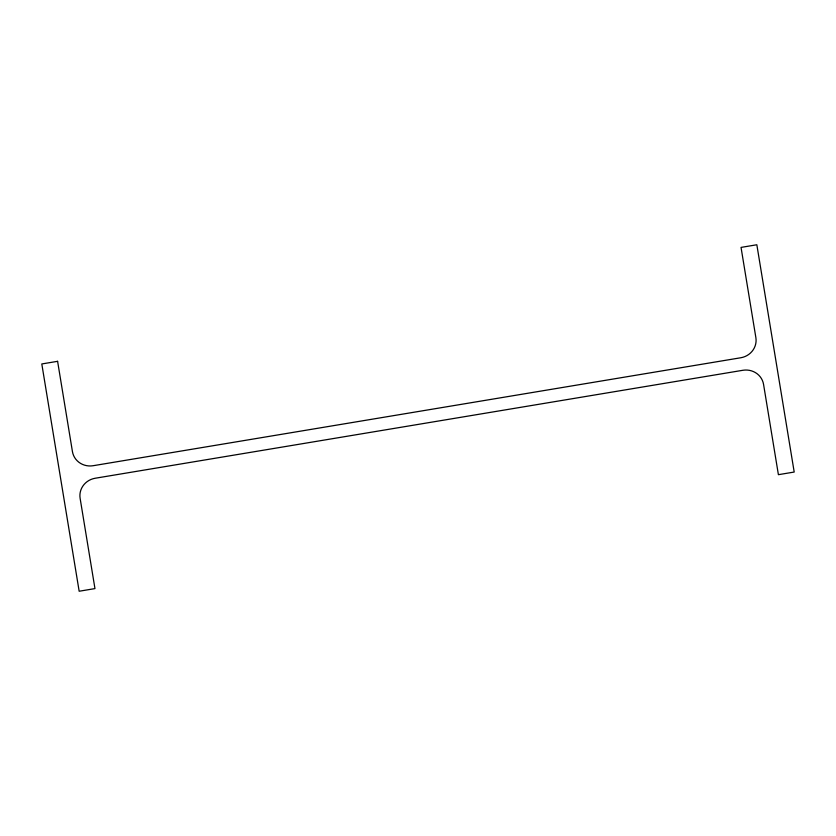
<?xml version="1.0" encoding="UTF-8"?>
<svg xmlns="http://www.w3.org/2000/svg" width="836" height="836" viewBox="0 0 836 836"><rect width="100%" height="100%" fill="white"/><g stroke="black" fill="none" stroke-linecap="round" stroke-linejoin="round"><path stroke-width="1.25" d="M57.6 361.319L41.8 363.953L79.159 591.24L94.959 588.596L80.12 498.319A18.141 17.316 -10.8 0 1 95.199 478.244L742.859 370.285A18.141 17.316 -10.8 0 1 763.561 384.393L778.4 474.681L794.2 472.047L756.841 244.76L741.041 247.404L755.88 337.681A18.141 17.316 -10.8 0 1 740.8 357.756L93.141 465.715A18.141 17.316 -10.8 0 1 72.439 451.607L57.6 361.319"/></g></svg>
